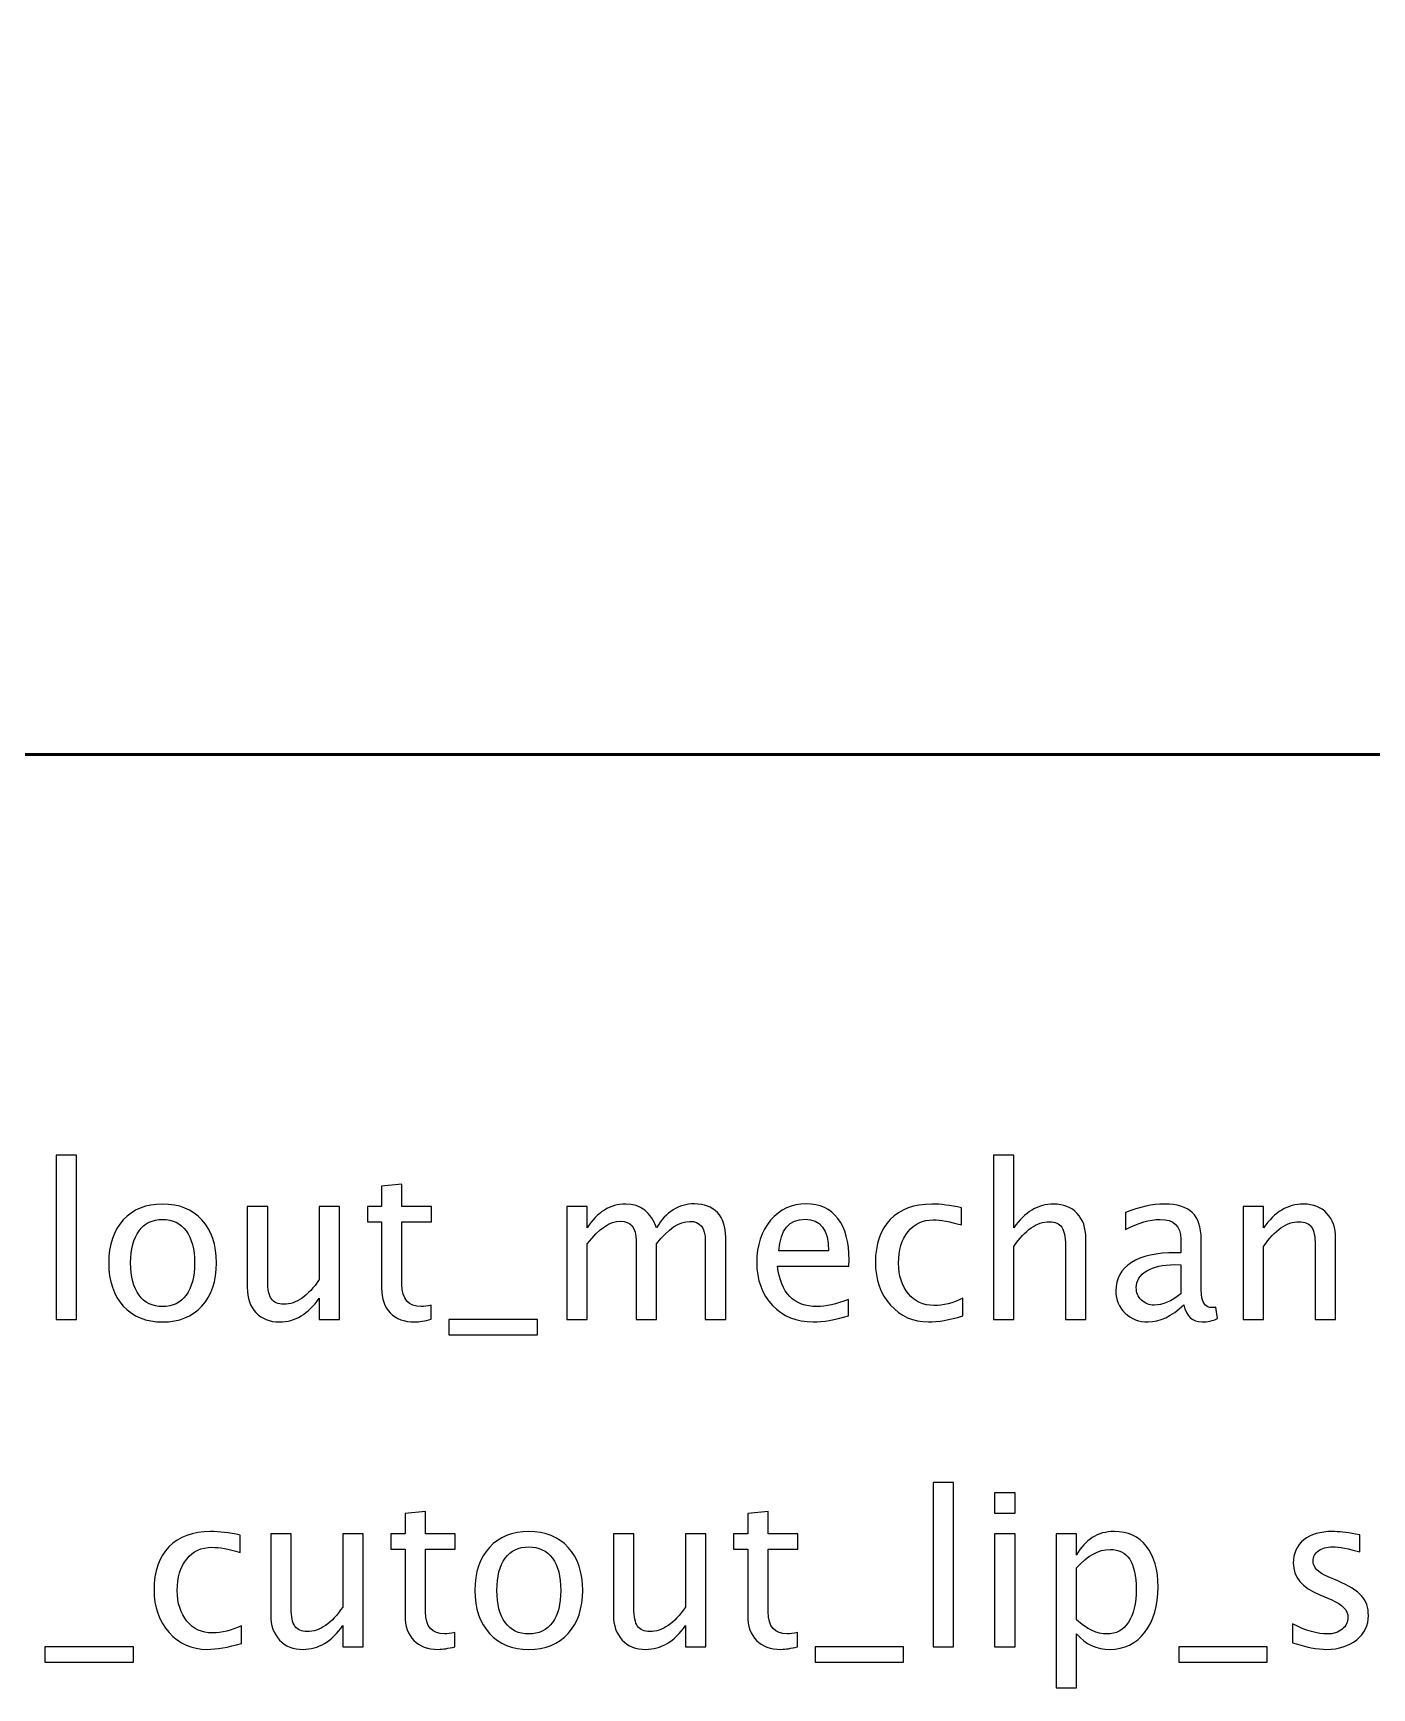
# Model space of a CAD drawing. Header units: centimetres. Extents: x -42.5 to 44.4, y -43.5 to 43.2.
# Drawn here: x 19.788 to 22.449, y 0.645 to 3.933 of the extents above; entities that cross this region are included whole.
import ezdxf

# ---------------------------------------------------------------- set-up
doc = ezdxf.new("R2010")
doc.units = ezdxf.units.CM
doc.header["$MEASUREMENT"] = 0
doc.layers.add('Layer 1', color=7, linetype='Continuous')

msp = doc.modelspace()

# ---------------------------------------------------------------- linework, layer by layer
at = {"layer": 'Layer 1', "lineweight": 53}
msp.add_open_spline([(26.04998, 7.2), (26.04998, 7.2), (18.95001, 7.2), (18.95001, 7.2), (18.95001, 7.2), (18.95001, 7.2), (18.95001, 7.15), (18.95001, 7.15), (18.95001, 7.15), (18.95001, 7.15), (19.10001, 7.15001), (19.10001, 7.15001), (19.10001, 7.15001), (19.10001, 7.15001), (19.20001, 6.8), (19.20001, 6.8), (19.20001, 6.8), (19.20001, 6.8), (19.45001, 2.5), (19.45001, 2.5), (19.45001, 2.5), (19.45001, 2.5), (25.54998, 2.5), (25.54998, 2.5), (25.54998, 2.5), (25.54998, 2.5), (25.79998, 6.8), (25.79998, 6.8), (25.79998, 6.8), (25.79998, 6.8), (25.89998, 7.15001), (25.89998, 7.15001), (25.89998, 7.15001), (25.89998, 7.15001), (26.04998, 7.15), (26.04998, 7.15), (26.04998, 7.15), (26.04998, 7.15), (26.04998, 7.2), (26.04998, 7.2)], degree=3, knots=[0, 0, 0, 0, 0.0909091, 0.0909091, 0.0909091, 0.0909091, 0.1818182, 0.1818182, 0.1818182, 0.1818182, 0.2727273, 0.2727273, 0.2727273, 0.2727273, 0.3636364, 0.3636364, 0.3636364, 0.3636364, 0.4545455, 0.4545455, 0.4545455, 0.4545455, 0.5454545, 0.5454545, 0.5454545, 0.5454545, 0.6363636, 0.6363636, 0.6363636, 0.6363636, 0.7272727, 0.7272727, 0.7272727, 0.7272727, 0.8181818, 0.8181818, 0.8181818, 0.8181818, 1, 1, 1, 1], dxfattribs=at)
msp.add_open_spline([(22.20894, 2.5), (22.20894, 2.5), (17.15895, 2.5), (17.15895, 2.5)], degree=3, dxfattribs=at)
at = {"layer": 'Layer 1'}
for points, knots in [([(19.83397, 1.37765), (19.83397, 1.37765), (19.83397, 1.70404), (19.83397, 1.70404), (19.83397, 1.70404), (19.83397, 1.70404), (19.87461, 1.70404), (19.87461, 1.70404), (19.87461, 1.70404), (19.87461, 1.70404), (19.87461, 1.37765), (19.87461, 1.37765), (19.87461, 1.37765), (19.87461, 1.37765), (19.83397, 1.37765), (19.83397, 1.37765)], [0, 0, 0, 0, 0.2, 0.2, 0.2, 0.2, 0.4, 0.4, 0.4, 0.4, 0.6, 0.6, 0.6, 0.6, 1, 1, 1, 1]), ([(21.69707, 1.37765), (21.69707, 1.37765), (21.69707, 1.70404), (21.69707, 1.70404), (21.69707, 1.70404), (21.69707, 1.70404), (21.73771, 1.70404), (21.73771, 1.70404), (21.73771, 1.70404), (21.73771, 1.70404), (21.73771, 1.55961), (21.73771, 1.55961), (21.73771, 1.55961), (21.75923, 1.59101), (21.78562, 1.60667), (21.8168, 1.60667), (21.8168, 1.60667), (21.83642, 1.60667), (21.85201, 1.60053), (21.86351, 1.58819), (21.86351, 1.58819), (21.87501, 1.57591), (21.88079, 1.55933), (21.88079, 1.53859), (21.88079, 1.53859), (21.88079, 1.53859), (21.88079, 1.37765), (21.88079, 1.37765), (21.88079, 1.37765), (21.88079, 1.37765), (21.84016, 1.37765), (21.84016, 1.37765), (21.84016, 1.37765), (21.84016, 1.37765), (21.84016, 1.52532), (21.84016, 1.52532), (21.84016, 1.52532), (21.84016, 1.54197), (21.83769, 1.55383), (21.83282, 1.56088), (21.83282, 1.56088), (21.82788, 1.56801), (21.81976, 1.57154), (21.80841, 1.57154), (21.80841, 1.57154), (21.78343, 1.57154), (21.75986, 1.55524), (21.73771, 1.52264), (21.73771, 1.52264), (21.73771, 1.52264), (21.73771, 1.37765), (21.73771, 1.37765), (21.73771, 1.37765), (21.73771, 1.37765), (21.69707, 1.37765), (21.69707, 1.37765)], [0, 0, 0, 0, 0.0666667, 0.0666667, 0.0666667, 0.0666667, 0.1333333, 0.1333333, 0.1333333, 0.1333333, 0.2, 0.2, 0.2, 0.2, 0.2666667, 0.2666667, 0.2666667, 0.2666667, 0.3333333, 0.3333333, 0.3333333, 0.3333333, 0.4, 0.4, 0.4, 0.4, 0.4666667, 0.4666667, 0.4666667, 0.4666667, 0.5333333, 0.5333333, 0.5333333, 0.5333333, 0.6, 0.6, 0.6, 0.6, 0.6666667, 0.6666667, 0.6666667, 0.6666667, 0.7333333, 0.7333333, 0.7333333, 0.7333333, 0.8, 0.8, 0.8, 0.8, 0.8666667, 0.8666667, 0.8666667, 0.8666667, 1, 1, 1, 1]), ([(20.57946, 1.37772), (20.5669, 1.37426), (20.55596, 1.37257), (20.54672, 1.37257), (20.54672, 1.37257), (20.52598, 1.37257), (20.50982, 1.3785), (20.49825, 1.39035), (20.49825, 1.39035), (20.48661, 1.4022), (20.48082, 1.41864), (20.48082, 1.43974), (20.48082, 1.43974), (20.48082, 1.43974), (20.48082, 1.57154), (20.48082, 1.57154), (20.48082, 1.57154), (20.48082, 1.57154), (20.45274, 1.57154), (20.45274, 1.57154), (20.45274, 1.57154), (20.45274, 1.57154), (20.45274, 1.60201), (20.45274, 1.60201), (20.45274, 1.60201), (20.45274, 1.60201), (20.48082, 1.60201), (20.48082, 1.60201), (20.48082, 1.60201), (20.48082, 1.60201), (20.48082, 1.64258), (20.48082, 1.64258), (20.48082, 1.64258), (20.48082, 1.64258), (20.52146, 1.64646), (20.52146, 1.64646), (20.52146, 1.64646), (20.52146, 1.64646), (20.52146, 1.60201), (20.52146, 1.60201), (20.52146, 1.60201), (20.52146, 1.60201), (20.58031, 1.60201), (20.58031, 1.60201), (20.58031, 1.60201), (20.58031, 1.60201), (20.58031, 1.57154), (20.58031, 1.57154), (20.58031, 1.57154), (20.58031, 1.57154), (20.52146, 1.57154), (20.52146, 1.57154), (20.52146, 1.57154), (20.52146, 1.57154), (20.52146, 1.44708), (20.52146, 1.44708), (20.52146, 1.44708), (20.52146, 1.41773), (20.53423, 1.40305), (20.5597, 1.40305), (20.5597, 1.40305), (20.56514, 1.40305), (20.5717, 1.40397), (20.57946, 1.40573), (20.57946, 1.40573), (20.57946, 1.40573), (20.57946, 1.37772), (20.57946, 1.37772)], [0, 0, 0, 0, 0.0555556, 0.0555556, 0.0555556, 0.0555556, 0.1111111, 0.1111111, 0.1111111, 0.1111111, 0.1666667, 0.1666667, 0.1666667, 0.1666667, 0.2222222, 0.2222222, 0.2222222, 0.2222222, 0.2777778, 0.2777778, 0.2777778, 0.2777778, 0.3333333, 0.3333333, 0.3333333, 0.3333333, 0.3888889, 0.3888889, 0.3888889, 0.3888889, 0.4444444, 0.4444444, 0.4444444, 0.4444444, 0.5, 0.5, 0.5, 0.5, 0.5555556, 0.5555556, 0.5555556, 0.5555556, 0.6111111, 0.6111111, 0.6111111, 0.6111111, 0.6666667, 0.6666667, 0.6666667, 0.6666667, 0.7222222, 0.7222222, 0.7222222, 0.7222222, 0.7777778, 0.7777778, 0.7777778, 0.7777778, 0.8333333, 0.8333333, 0.8333333, 0.8333333, 0.8888889, 0.8888889, 0.8888889, 0.8888889, 1, 1, 1, 1]), ([(20.04563, 1.37257), (20.01268, 1.37257), (19.98658, 1.38308), (19.96739, 1.40411), (19.96739, 1.40411), (19.94813, 1.42513), (19.93853, 1.45371), (19.93853, 1.48976), (19.93853, 1.48976), (19.93853, 1.52574), (19.94813, 1.55425), (19.96739, 1.5752), (19.96739, 1.5752), (19.98658, 1.59616), (20.01268, 1.60667), (20.04563, 1.60667), (20.04563, 1.60667), (20.07858, 1.60667), (20.10469, 1.59616), (20.12388, 1.5752), (20.12388, 1.5752), (20.14314, 1.55425), (20.15273, 1.52574), (20.15273, 1.48976), (20.15273, 1.48976), (20.15273, 1.45371), (20.14314, 1.42513), (20.12388, 1.40411), (20.12388, 1.40411), (20.10469, 1.38308), (20.07858, 1.37257), (20.04563, 1.37257)], [0, 0, 0, 0, 0.1111111, 0.1111111, 0.1111111, 0.1111111, 0.2222222, 0.2222222, 0.2222222, 0.2222222, 0.3333333, 0.3333333, 0.3333333, 0.3333333, 0.4444444, 0.4444444, 0.4444444, 0.4444444, 0.5555556, 0.5555556, 0.5555556, 0.5555556, 0.6666667, 0.6666667, 0.6666667, 0.6666667, 0.7777778, 0.7777778, 0.7777778, 0.7777778, 1, 1, 1, 1]), ([(20.35693, 1.37765), (20.35693, 1.37765), (20.35693, 1.41984), (20.35693, 1.41984), (20.35693, 1.41984), (20.33526, 1.3883), (20.30895, 1.37257), (20.27804, 1.37257), (20.27804, 1.37257), (20.25843, 1.37257), (20.24284, 1.37871), (20.23127, 1.39106), (20.23127, 1.39106), (20.21963, 1.4034), (20.21384, 1.41998), (20.21384, 1.44094), (20.21384, 1.44094), (20.21384, 1.44094), (20.21384, 1.60201), (20.21384, 1.60201), (20.21384, 1.60201), (20.21384, 1.60201), (20.25448, 1.60201), (20.25448, 1.60201), (20.25448, 1.60201), (20.25448, 1.60201), (20.25448, 1.4542), (20.25448, 1.4542), (20.25448, 1.4542), (20.25448, 1.43734), (20.25695, 1.42542), (20.26182, 1.41836), (20.26182, 1.41836), (20.26676, 1.41123), (20.27494, 1.40771), (20.28644, 1.40771), (20.28644, 1.40771), (20.31128, 1.40771), (20.33484, 1.424), (20.35693, 1.45667), (20.35693, 1.45667), (20.35693, 1.45667), (20.35693, 1.60201), (20.35693, 1.60201), (20.35693, 1.60201), (20.35693, 1.60201), (20.39756, 1.60201), (20.39756, 1.60201), (20.39756, 1.60201), (20.39756, 1.60201), (20.39756, 1.37765), (20.39756, 1.37765), (20.39756, 1.37765), (20.39756, 1.37765), (20.35693, 1.37765), (20.35693, 1.37765)], [0, 0, 0, 0, 0.0666667, 0.0666667, 0.0666667, 0.0666667, 0.1333333, 0.1333333, 0.1333333, 0.1333333, 0.2, 0.2, 0.2, 0.2, 0.2666667, 0.2666667, 0.2666667, 0.2666667, 0.3333333, 0.3333333, 0.3333333, 0.3333333, 0.4, 0.4, 0.4, 0.4, 0.4666667, 0.4666667, 0.4666667, 0.4666667, 0.5333333, 0.5333333, 0.5333333, 0.5333333, 0.6, 0.6, 0.6, 0.6, 0.6666667, 0.6666667, 0.6666667, 0.6666667, 0.7333333, 0.7333333, 0.7333333, 0.7333333, 0.8, 0.8, 0.8, 0.8, 0.8666667, 0.8666667, 0.8666667, 0.8666667, 1, 1, 1, 1]), ([(20.84913, 1.37765), (20.84913, 1.37765), (20.84913, 1.60201), (20.84913, 1.60201), (20.84913, 1.60201), (20.84913, 1.60201), (20.88977, 1.60201), (20.88977, 1.60201), (20.88977, 1.60201), (20.88977, 1.60201), (20.88977, 1.55961), (20.88977, 1.55961), (20.88977, 1.55961), (20.9096, 1.59101), (20.935, 1.60667), (20.96611, 1.60667), (20.96611, 1.60667), (20.9961, 1.60667), (21.01649, 1.59101), (21.02735, 1.55961), (21.02735, 1.55961), (21.04661, 1.59129), (21.07173, 1.60709), (21.10256, 1.60709), (21.10256, 1.60709), (21.12225, 1.60709), (21.13756, 1.60131), (21.14849, 1.58967), (21.14849, 1.58967), (21.15943, 1.57803), (21.16493, 1.56173), (21.16493, 1.54077), (21.16493, 1.54077), (21.16493, 1.54077), (21.16493, 1.37765), (21.16493, 1.37765), (21.16493, 1.37765), (21.16493, 1.37765), (21.12429, 1.37765), (21.12429, 1.37765), (21.12429, 1.37765), (21.12429, 1.37765), (21.12429, 1.53407), (21.12429, 1.53407), (21.12429, 1.53407), (21.12429, 1.55961), (21.11413, 1.57238), (21.09381, 1.57238), (21.09381, 1.57238), (21.07272, 1.57238), (21.05056, 1.55749), (21.02735, 1.52765), (21.02735, 1.52765), (21.02735, 1.52765), (21.02735, 1.37765), (21.02735, 1.37765), (21.02735, 1.37765), (21.02735, 1.37765), (20.98671, 1.37765), (20.98671, 1.37765), (20.98671, 1.37765), (20.98671, 1.37765), (20.98671, 1.53421), (20.98671, 1.53421), (20.98671, 1.53421), (20.98671, 1.55996), (20.97641, 1.57281), (20.95574, 1.57281), (20.95574, 1.57281), (20.93521, 1.57281), (20.91319, 1.55785), (20.88977, 1.52786), (20.88977, 1.52786), (20.88977, 1.52786), (20.88977, 1.37765), (20.88977, 1.37765), (20.88977, 1.37765), (20.88977, 1.37765), (20.84913, 1.37765), (20.84913, 1.37765)], [0, 0, 0, 0, 0.047619, 0.047619, 0.047619, 0.047619, 0.0952381, 0.0952381, 0.0952381, 0.0952381, 0.1428571, 0.1428571, 0.1428571, 0.1428571, 0.1904762, 0.1904762, 0.1904762, 0.1904762, 0.2380952, 0.2380952, 0.2380952, 0.2380952, 0.2857143, 0.2857143, 0.2857143, 0.2857143, 0.3333333, 0.3333333, 0.3333333, 0.3333333, 0.3809524, 0.3809524, 0.3809524, 0.3809524, 0.4285714, 0.4285714, 0.4285714, 0.4285714, 0.4761905, 0.4761905, 0.4761905, 0.4761905, 0.5238095, 0.5238095, 0.5238095, 0.5238095, 0.5714286, 0.5714286, 0.5714286, 0.5714286, 0.6190476, 0.6190476, 0.6190476, 0.6190476, 0.6666667, 0.6666667, 0.6666667, 0.6666667, 0.7142857, 0.7142857, 0.7142857, 0.7142857, 0.7619048, 0.7619048, 0.7619048, 0.7619048, 0.8095238, 0.8095238, 0.8095238, 0.8095238, 0.8571429, 0.8571429, 0.8571429, 0.8571429, 0.9047619, 0.9047619, 0.9047619, 0.9047619, 1, 1, 1, 1]), ([(21.40906, 1.38485), (21.38175, 1.37666), (21.3584, 1.37257), (21.33892, 1.37257), (21.33892, 1.37257), (21.30569, 1.37257), (21.27867, 1.38358), (21.25786, 1.40552), (21.25786, 1.40552), (21.23704, 1.42746), (21.2266, 1.4559), (21.2266, 1.49089), (21.2266, 1.49089), (21.2266, 1.52483), (21.23577, 1.5527), (21.25419, 1.5745), (21.25419, 1.5745), (21.2726, 1.59623), (21.29617, 1.60709), (21.32488, 1.60709), (21.32488, 1.60709), (21.35205, 1.60709), (21.37307, 1.59743), (21.38789, 1.5781), (21.38789, 1.5781), (21.40271, 1.55876), (21.41011, 1.53139), (21.41011, 1.4959), (21.41011, 1.4959), (21.41011, 1.4959), (21.4099, 1.48348), (21.4099, 1.48348), (21.4099, 1.48348), (21.4099, 1.48348), (21.26809, 1.48348), (21.26809, 1.48348), (21.26809, 1.48348), (21.27401, 1.42986), (21.30019, 1.40305), (21.34654, 1.40305), (21.34654, 1.40305), (21.36355, 1.40305), (21.38436, 1.40785), (21.40906, 1.41744), (21.40906, 1.41744), (21.40906, 1.41744), (21.40906, 1.38485), (21.40906, 1.38485)], [0, 0, 0, 0, 0.0769231, 0.0769231, 0.0769231, 0.0769231, 0.1538462, 0.1538462, 0.1538462, 0.1538462, 0.2307692, 0.2307692, 0.2307692, 0.2307692, 0.3076923, 0.3076923, 0.3076923, 0.3076923, 0.3846154, 0.3846154, 0.3846154, 0.3846154, 0.4615385, 0.4615385, 0.4615385, 0.4615385, 0.5384615, 0.5384615, 0.5384615, 0.5384615, 0.6153846, 0.6153846, 0.6153846, 0.6153846, 0.6923077, 0.6923077, 0.6923077, 0.6923077, 0.7692308, 0.7692308, 0.7692308, 0.7692308, 0.8461538, 0.8461538, 0.8461538, 0.8461538, 1, 1, 1, 1]), ([(21.63604, 1.38442), (21.60972, 1.37652), (21.587, 1.37257), (21.56788, 1.37257), (21.56788, 1.37257), (21.53754, 1.37257), (21.51242, 1.38379), (21.49246, 1.40615), (21.49246, 1.40615), (21.47249, 1.42859), (21.46247, 1.45688), (21.46247, 1.49096), (21.46247, 1.49096), (21.46247, 1.52737), (21.47235, 1.5558), (21.4921, 1.57612), (21.4921, 1.57612), (21.51186, 1.59651), (21.53945, 1.60667), (21.57486, 1.60667), (21.57486, 1.60667), (21.59229, 1.60667), (21.61191, 1.60427), (21.6335, 1.59947), (21.6335, 1.59947), (21.6335, 1.59947), (21.6335, 1.56519), (21.6335, 1.56519), (21.6335, 1.56519), (21.61056, 1.57196), (21.59187, 1.57535), (21.57747, 1.57535), (21.57747, 1.57535), (21.55659, 1.57535), (21.53987, 1.56751), (21.52738, 1.55192), (21.52738, 1.55192), (21.51489, 1.53633), (21.50861, 1.51551), (21.50861, 1.48955), (21.50861, 1.48955), (21.50861, 1.46436), (21.5151, 1.44404), (21.52802, 1.42845), (21.52802, 1.42845), (21.54093, 1.41293), (21.55779, 1.40517), (21.57874, 1.40517), (21.57874, 1.40517), (21.5973, 1.40517), (21.61635, 1.40996), (21.63604, 1.41956), (21.63604, 1.41956), (21.63604, 1.41956), (21.63604, 1.38442), (21.63604, 1.38442)], [0, 0, 0, 0, 0.0666667, 0.0666667, 0.0666667, 0.0666667, 0.1333333, 0.1333333, 0.1333333, 0.1333333, 0.2, 0.2, 0.2, 0.2, 0.2666667, 0.2666667, 0.2666667, 0.2666667, 0.3333333, 0.3333333, 0.3333333, 0.3333333, 0.4, 0.4, 0.4, 0.4, 0.4666667, 0.4666667, 0.4666667, 0.4666667, 0.5333333, 0.5333333, 0.5333333, 0.5333333, 0.6, 0.6, 0.6, 0.6, 0.6666667, 0.6666667, 0.6666667, 0.6666667, 0.7333333, 0.7333333, 0.7333333, 0.7333333, 0.8, 0.8, 0.8, 0.8, 0.8666667, 0.8666667, 0.8666667, 0.8666667, 1, 1, 1, 1]), ([(22.07546, 1.40622), (22.05105, 1.38379), (22.02755, 1.37257), (22.00497, 1.37257), (22.00497, 1.37257), (21.98642, 1.37257), (21.97097, 1.37836), (21.95876, 1.39), (21.95876, 1.39), (21.94648, 1.40164), (21.94035, 1.41631), (21.94035, 1.43402), (21.94035, 1.43402), (21.94035, 1.45851), (21.95065, 1.47734), (21.97125, 1.49047), (21.97125, 1.49047), (21.99185, 1.50359), (22.02141, 1.51015), (22.05994, 1.51015), (22.05994, 1.51015), (22.05994, 1.51015), (22.06946, 1.51015), (22.06946, 1.51015), (22.06946, 1.51015), (22.06946, 1.51015), (22.06946, 1.53717), (22.06946, 1.53717), (22.06946, 1.53717), (22.06946, 1.56321), (22.05592, 1.57619), (22.02875, 1.57619), (22.02875, 1.57619), (22.00773, 1.57619), (21.98473, 1.56956), (21.95982, 1.5563), (21.95982, 1.5563), (21.95982, 1.5563), (21.95982, 1.58974), (21.95982, 1.58974), (21.95982, 1.58974), (21.9872, 1.60103), (22.01302, 1.60667), (22.03722, 1.60667), (22.03722, 1.60667), (22.06212, 1.60667), (22.08054, 1.60103), (22.09232, 1.58967), (22.09232, 1.58967), (22.10418, 1.57831), (22.1101, 1.56081), (22.1101, 1.53717), (22.1101, 1.53717), (22.1101, 1.53717), (22.1101, 1.43579), (22.1101, 1.43579), (22.1101, 1.43579), (22.1101, 1.41257), (22.11723, 1.40093), (22.13155, 1.40093), (22.13155, 1.40093), (22.13331, 1.40093), (22.13592, 1.40122), (22.13938, 1.40178), (22.13938, 1.40178), (22.13938, 1.40178), (22.14227, 1.3792), (22.14227, 1.3792), (22.14227, 1.3792), (22.13303, 1.37476), (22.12287, 1.37257), (22.11172, 1.37257), (22.11172, 1.37257), (22.09275, 1.37257), (22.08068, 1.38379), (22.07546, 1.40622)], [0, 0, 0, 0, 0.05, 0.05, 0.05, 0.05, 0.1, 0.1, 0.1, 0.1, 0.15, 0.15, 0.15, 0.15, 0.2, 0.2, 0.2, 0.2, 0.25, 0.25, 0.25, 0.25, 0.3, 0.3, 0.3, 0.3, 0.35, 0.35, 0.35, 0.35, 0.4, 0.4, 0.4, 0.4, 0.45, 0.45, 0.45, 0.45, 0.5, 0.5, 0.5, 0.5, 0.55, 0.55, 0.55, 0.55, 0.6, 0.6, 0.6, 0.6, 0.65, 0.65, 0.65, 0.65, 0.7, 0.7, 0.7, 0.7, 0.75, 0.75, 0.75, 0.75, 0.8, 0.8, 0.8, 0.8, 0.85, 0.85, 0.85, 0.85, 0.9, 0.9, 0.9, 0.9, 1, 1, 1, 1]), ([(22.19357, 1.37765), (22.19357, 1.37765), (22.19357, 1.60201), (22.19357, 1.60201), (22.19357, 1.60201), (22.19357, 1.60201), (22.23421, 1.60201), (22.23421, 1.60201), (22.23421, 1.60201), (22.23421, 1.60201), (22.23421, 1.55961), (22.23421, 1.55961), (22.23421, 1.55961), (22.25573, 1.59101), (22.28212, 1.60667), (22.3133, 1.60667), (22.3133, 1.60667), (22.33292, 1.60667), (22.34851, 1.60053), (22.36001, 1.58819), (22.36001, 1.58819), (22.37151, 1.57591), (22.37729, 1.55933), (22.37729, 1.53859), (22.37729, 1.53859), (22.37729, 1.53859), (22.37729, 1.37765), (22.37729, 1.37765), (22.37729, 1.37765), (22.37729, 1.37765), (22.33666, 1.37765), (22.33666, 1.37765), (22.33666, 1.37765), (22.33666, 1.37765), (22.33666, 1.52532), (22.33666, 1.52532), (22.33666, 1.52532), (22.33666, 1.54197), (22.33419, 1.55383), (22.32932, 1.56088), (22.32932, 1.56088), (22.32438, 1.56801), (22.31626, 1.57154), (22.30491, 1.57154), (22.30491, 1.57154), (22.27993, 1.57154), (22.25636, 1.55524), (22.23421, 1.52264), (22.23421, 1.52264), (22.23421, 1.52264), (22.23421, 1.37765), (22.23421, 1.37765), (22.23421, 1.37765), (22.23421, 1.37765), (22.19357, 1.37765), (22.19357, 1.37765)], [0, 0, 0, 0, 0.0666667, 0.0666667, 0.0666667, 0.0666667, 0.1333333, 0.1333333, 0.1333333, 0.1333333, 0.2, 0.2, 0.2, 0.2, 0.2666667, 0.2666667, 0.2666667, 0.2666667, 0.3333333, 0.3333333, 0.3333333, 0.3333333, 0.4, 0.4, 0.4, 0.4, 0.4666667, 0.4666667, 0.4666667, 0.4666667, 0.5333333, 0.5333333, 0.5333333, 0.5333333, 0.6, 0.6, 0.6, 0.6, 0.6666667, 0.6666667, 0.6666667, 0.6666667, 0.7333333, 0.7333333, 0.7333333, 0.7333333, 0.8, 0.8, 0.8, 0.8, 0.8666667, 0.8666667, 0.8666667, 0.8666667, 1, 1, 1, 1]), ([(20.04556, 1.40305), (20.06567, 1.40305), (20.08133, 1.4106), (20.09248, 1.42577), (20.09248, 1.42577), (20.10356, 1.44087), (20.10913, 1.46225), (20.10913, 1.48976), (20.10913, 1.48976), (20.10913, 1.51721), (20.10356, 1.53852), (20.09248, 1.55361), (20.09248, 1.55361), (20.08133, 1.56864), (20.06567, 1.57619), (20.04556, 1.57619), (20.04556, 1.57619), (20.02538, 1.57619), (20.00972, 1.56864), (19.99871, 1.55361), (19.99871, 1.55361), (19.98764, 1.53852), (19.98213, 1.51721), (19.98213, 1.48976), (19.98213, 1.48976), (19.98213, 1.46225), (19.98764, 1.44087), (19.99871, 1.42577), (19.99871, 1.42577), (20.00972, 1.4106), (20.02538, 1.40305), (20.04556, 1.40305)], [0, 0, 0, 0, 0.1111111, 0.1111111, 0.1111111, 0.1111111, 0.2222222, 0.2222222, 0.2222222, 0.2222222, 0.3333333, 0.3333333, 0.3333333, 0.3333333, 0.4444444, 0.4444444, 0.4444444, 0.4444444, 0.5555556, 0.5555556, 0.5555556, 0.5555556, 0.6666667, 0.6666667, 0.6666667, 0.6666667, 0.7777778, 0.7777778, 0.7777778, 0.7777778, 1, 1, 1, 1]), ([(21.2702, 1.51396), (21.2702, 1.51396), (21.36926, 1.51396), (21.36926, 1.51396), (21.36926, 1.51396), (21.36926, 1.55573), (21.35367, 1.57662), (21.32255, 1.57662), (21.32255, 1.57662), (21.29123, 1.57662), (21.2738, 1.55573), (21.2702, 1.51396)], [0, 0, 0, 0, 0.25, 0.25, 0.25, 0.25, 0.5, 0.5, 0.5, 0.5, 1, 1, 1, 1]), ([(22.06946, 1.42838), (22.06946, 1.42838), (22.06946, 1.48602), (22.06946, 1.48602), (22.06946, 1.48602), (22.06946, 1.48602), (22.05641, 1.48645), (22.05641, 1.48645), (22.05641, 1.48645), (22.03383, 1.48645), (22.01563, 1.48228), (22.00173, 1.47396), (22.00173, 1.47396), (21.9879, 1.46556), (21.98099, 1.45448), (21.98099, 1.44066), (21.98099, 1.44066), (21.98099, 1.43099), (21.98444, 1.42281), (21.99129, 1.4161), (21.99129, 1.4161), (21.9982, 1.4094), (22.0066, 1.40601), (22.01655, 1.40601), (22.01655, 1.40601), (22.03348, 1.40601), (22.05112, 1.41349), (22.06946, 1.42838)], [0, 0, 0, 0, 0.125, 0.125, 0.125, 0.125, 0.25, 0.25, 0.25, 0.25, 0.375, 0.375, 0.375, 0.375, 0.5, 0.5, 0.5, 0.5, 0.625, 0.625, 0.625, 0.625, 0.75, 0.75, 0.75, 0.75, 1, 1, 1, 1]), ([(20.6146, 1.34717), (20.6146, 1.34717), (20.6146, 1.37765), (20.6146, 1.37765), (20.6146, 1.37765), (20.6146, 1.37765), (20.79071, 1.37765), (20.79071, 1.37765), (20.79071, 1.37765), (20.79071, 1.37765), (20.79071, 1.34717), (20.79071, 1.34717), (20.79071, 1.34717), (20.79071, 1.34717), (20.6146, 1.34717), (20.6146, 1.34717)], [0, 0, 0, 0, 0.2, 0.2, 0.2, 0.2, 0.4, 0.4, 0.4, 0.4, 0.6, 0.6, 0.6, 0.6, 1, 1, 1, 1]), ([(21.57706, 0.72713), (21.57706, 0.72713), (21.57706, 1.05352), (21.57706, 1.05352), (21.57706, 1.05352), (21.57706, 1.05352), (21.6177, 1.05352), (21.6177, 1.05352), (21.6177, 1.05352), (21.6177, 1.05352), (21.6177, 0.72713), (21.6177, 0.72713), (21.6177, 0.72713), (21.6177, 0.72713), (21.57706, 0.72713), (21.57706, 0.72713)], [0, 0, 0, 0, 0.2, 0.2, 0.2, 0.2, 0.4, 0.4, 0.4, 0.4, 0.6, 0.6, 0.6, 0.6, 1, 1, 1, 1]), ([(21.6994, 0.99256), (21.6994, 0.99256), (21.6994, 1.0332), (21.6994, 1.0332), (21.6994, 1.0332), (21.6994, 1.0332), (21.74004, 1.0332), (21.74004, 1.0332), (21.74004, 1.0332), (21.74004, 1.0332), (21.74004, 0.99256), (21.74004, 0.99256), (21.74004, 0.99256), (21.74004, 0.99256), (21.6994, 0.99256), (21.6994, 0.99256)], [0, 0, 0, 0, 0.2, 0.2, 0.2, 0.2, 0.4, 0.4, 0.4, 0.4, 0.6, 0.6, 0.6, 0.6, 1, 1, 1, 1]), ([(20.62624, 0.7272), (20.61368, 0.72374), (20.60274, 0.72205), (20.5935, 0.72205), (20.5935, 0.72205), (20.57276, 0.72205), (20.5566, 0.72798), (20.54503, 0.73983), (20.54503, 0.73983), (20.53339, 0.75168), (20.5276, 0.76812), (20.5276, 0.78922), (20.5276, 0.78922), (20.5276, 0.78922), (20.5276, 0.92102), (20.5276, 0.92102), (20.5276, 0.92102), (20.5276, 0.92102), (20.49952, 0.92102), (20.49952, 0.92102), (20.49952, 0.92102), (20.49952, 0.92102), (20.49952, 0.95149), (20.49952, 0.95149), (20.49952, 0.95149), (20.49952, 0.95149), (20.5276, 0.95149), (20.5276, 0.95149), (20.5276, 0.95149), (20.5276, 0.95149), (20.5276, 0.99206), (20.5276, 0.99206), (20.5276, 0.99206), (20.5276, 0.99206), (20.56824, 0.99594), (20.56824, 0.99594), (20.56824, 0.99594), (20.56824, 0.99594), (20.56824, 0.95149), (20.56824, 0.95149), (20.56824, 0.95149), (20.56824, 0.95149), (20.62709, 0.95149), (20.62709, 0.95149), (20.62709, 0.95149), (20.62709, 0.95149), (20.62709, 0.92102), (20.62709, 0.92102), (20.62709, 0.92102), (20.62709, 0.92102), (20.56824, 0.92102), (20.56824, 0.92102), (20.56824, 0.92102), (20.56824, 0.92102), (20.56824, 0.79656), (20.56824, 0.79656), (20.56824, 0.79656), (20.56824, 0.76721), (20.58101, 0.75253), (20.60648, 0.75253), (20.60648, 0.75253), (20.61192, 0.75253), (20.61848, 0.75345), (20.62624, 0.75521), (20.62624, 0.75521), (20.62624, 0.75521), (20.62624, 0.7272), (20.62624, 0.7272)], [0, 0, 0, 0, 0.0555556, 0.0555556, 0.0555556, 0.0555556, 0.1111111, 0.1111111, 0.1111111, 0.1111111, 0.1666667, 0.1666667, 0.1666667, 0.1666667, 0.2222222, 0.2222222, 0.2222222, 0.2222222, 0.2777778, 0.2777778, 0.2777778, 0.2777778, 0.3333333, 0.3333333, 0.3333333, 0.3333333, 0.3888889, 0.3888889, 0.3888889, 0.3888889, 0.4444444, 0.4444444, 0.4444444, 0.4444444, 0.5, 0.5, 0.5, 0.5, 0.5555556, 0.5555556, 0.5555556, 0.5555556, 0.6111111, 0.6111111, 0.6111111, 0.6111111, 0.6666667, 0.6666667, 0.6666667, 0.6666667, 0.7222222, 0.7222222, 0.7222222, 0.7222222, 0.7777778, 0.7777778, 0.7777778, 0.7777778, 0.8333333, 0.8333333, 0.8333333, 0.8333333, 0.8888889, 0.8888889, 0.8888889, 0.8888889, 1, 1, 1, 1]), ([(21.30739, 0.7272), (21.29483, 0.72374), (21.28389, 0.72205), (21.27465, 0.72205), (21.27465, 0.72205), (21.25391, 0.72205), (21.23775, 0.72798), (21.22618, 0.73983), (21.22618, 0.73983), (21.21454, 0.75168), (21.20875, 0.76812), (21.20875, 0.78922), (21.20875, 0.78922), (21.20875, 0.78922), (21.20875, 0.92102), (21.20875, 0.92102), (21.20875, 0.92102), (21.20875, 0.92102), (21.18067, 0.92102), (21.18067, 0.92102), (21.18067, 0.92102), (21.18067, 0.92102), (21.18067, 0.95149), (21.18067, 0.95149), (21.18067, 0.95149), (21.18067, 0.95149), (21.20875, 0.95149), (21.20875, 0.95149), (21.20875, 0.95149), (21.20875, 0.95149), (21.20875, 0.99206), (21.20875, 0.99206), (21.20875, 0.99206), (21.20875, 0.99206), (21.24939, 0.99594), (21.24939, 0.99594), (21.24939, 0.99594), (21.24939, 0.99594), (21.24939, 0.95149), (21.24939, 0.95149), (21.24939, 0.95149), (21.24939, 0.95149), (21.30824, 0.95149), (21.30824, 0.95149), (21.30824, 0.95149), (21.30824, 0.95149), (21.30824, 0.92102), (21.30824, 0.92102), (21.30824, 0.92102), (21.30824, 0.92102), (21.24939, 0.92102), (21.24939, 0.92102), (21.24939, 0.92102), (21.24939, 0.92102), (21.24939, 0.79656), (21.24939, 0.79656), (21.24939, 0.79656), (21.24939, 0.76721), (21.26216, 0.75253), (21.28763, 0.75253), (21.28763, 0.75253), (21.29307, 0.75253), (21.29963, 0.75345), (21.30739, 0.75521), (21.30739, 0.75521), (21.30739, 0.75521), (21.30739, 0.7272), (21.30739, 0.7272)], [0, 0, 0, 0, 0.0555556, 0.0555556, 0.0555556, 0.0555556, 0.1111111, 0.1111111, 0.1111111, 0.1111111, 0.1666667, 0.1666667, 0.1666667, 0.1666667, 0.2222222, 0.2222222, 0.2222222, 0.2222222, 0.2777778, 0.2777778, 0.2777778, 0.2777778, 0.3333333, 0.3333333, 0.3333333, 0.3333333, 0.3888889, 0.3888889, 0.3888889, 0.3888889, 0.4444444, 0.4444444, 0.4444444, 0.4444444, 0.5, 0.5, 0.5, 0.5, 0.5555556, 0.5555556, 0.5555556, 0.5555556, 0.6111111, 0.6111111, 0.6111111, 0.6111111, 0.6666667, 0.6666667, 0.6666667, 0.6666667, 0.7222222, 0.7222222, 0.7222222, 0.7222222, 0.7777778, 0.7777778, 0.7777778, 0.7777778, 0.8333333, 0.8333333, 0.8333333, 0.8333333, 0.8888889, 0.8888889, 0.8888889, 0.8888889, 1, 1, 1, 1]), ([(20.20213, 0.7339), (20.17581, 0.726), (20.15309, 0.72205), (20.13397, 0.72205), (20.13397, 0.72205), (20.10363, 0.72205), (20.07851, 0.73327), (20.05855, 0.75563), (20.05855, 0.75563), (20.03858, 0.77807), (20.02856, 0.80636), (20.02856, 0.84044), (20.02856, 0.84044), (20.02856, 0.87685), (20.03844, 0.90528), (20.05819, 0.9256), (20.05819, 0.9256), (20.07795, 0.94599), (20.10554, 0.95615), (20.14095, 0.95615), (20.14095, 0.95615), (20.15838, 0.95615), (20.178, 0.95375), (20.19959, 0.94895), (20.19959, 0.94895), (20.19959, 0.94895), (20.19959, 0.91467), (20.19959, 0.91467), (20.19959, 0.91467), (20.17665, 0.92144), (20.15796, 0.92483), (20.14356, 0.92483), (20.14356, 0.92483), (20.12268, 0.92483), (20.10596, 0.91699), (20.09347, 0.9014), (20.09347, 0.9014), (20.08098, 0.88581), (20.0747, 0.86499), (20.0747, 0.83903), (20.0747, 0.83903), (20.0747, 0.81384), (20.08119, 0.79352), (20.09411, 0.77793), (20.09411, 0.77793), (20.10702, 0.76241), (20.12388, 0.75465), (20.14483, 0.75465), (20.14483, 0.75465), (20.16339, 0.75465), (20.18244, 0.75944), (20.20213, 0.76904), (20.20213, 0.76904), (20.20213, 0.76904), (20.20213, 0.7339), (20.20213, 0.7339)], [0, 0, 0, 0, 0.0666667, 0.0666667, 0.0666667, 0.0666667, 0.1333333, 0.1333333, 0.1333333, 0.1333333, 0.2, 0.2, 0.2, 0.2, 0.2666667, 0.2666667, 0.2666667, 0.2666667, 0.3333333, 0.3333333, 0.3333333, 0.3333333, 0.4, 0.4, 0.4, 0.4, 0.4666667, 0.4666667, 0.4666667, 0.4666667, 0.5333333, 0.5333333, 0.5333333, 0.5333333, 0.6, 0.6, 0.6, 0.6, 0.6666667, 0.6666667, 0.6666667, 0.6666667, 0.7333333, 0.7333333, 0.7333333, 0.7333333, 0.8, 0.8, 0.8, 0.8, 0.8666667, 0.8666667, 0.8666667, 0.8666667, 1, 1, 1, 1]), ([(20.77356, 0.72205), (20.74061, 0.72205), (20.71451, 0.73256), (20.69532, 0.75359), (20.69532, 0.75359), (20.67606, 0.77461), (20.66646, 0.80319), (20.66646, 0.83924), (20.66646, 0.83924), (20.66646, 0.87522), (20.67606, 0.90373), (20.69532, 0.92468), (20.69532, 0.92468), (20.71451, 0.94564), (20.74061, 0.95615), (20.77356, 0.95615), (20.77356, 0.95615), (20.80651, 0.95615), (20.83262, 0.94564), (20.85181, 0.92468), (20.85181, 0.92468), (20.87107, 0.90373), (20.88066, 0.87522), (20.88066, 0.83924), (20.88066, 0.83924), (20.88066, 0.80319), (20.87107, 0.77461), (20.85181, 0.75359), (20.85181, 0.75359), (20.83262, 0.73256), (20.80651, 0.72205), (20.77356, 0.72205)], [0, 0, 0, 0, 0.1111111, 0.1111111, 0.1111111, 0.1111111, 0.2222222, 0.2222222, 0.2222222, 0.2222222, 0.3333333, 0.3333333, 0.3333333, 0.3333333, 0.4444444, 0.4444444, 0.4444444, 0.4444444, 0.5555556, 0.5555556, 0.5555556, 0.5555556, 0.6666667, 0.6666667, 0.6666667, 0.6666667, 0.7777778, 0.7777778, 0.7777778, 0.7777778, 1, 1, 1, 1]), ([(21.82174, 0.64543), (21.82174, 0.64543), (21.82174, 0.95149), (21.82174, 0.95149), (21.82174, 0.95149), (21.82174, 0.95149), (21.86238, 0.95149), (21.86238, 0.95149), (21.86238, 0.95149), (21.86238, 0.95149), (21.86238, 0.90909), (21.86238, 0.90909), (21.86238, 0.90909), (21.87903, 0.94049), (21.90408, 0.95615), (21.93745, 0.95615), (21.93745, 0.95615), (21.96447, 0.95615), (21.98571, 0.94634), (22.00123, 0.92666), (22.00123, 0.92666), (22.01675, 0.90697), (22.02451, 0.88009), (22.02451, 0.84602), (22.02451, 0.84602), (22.02451, 0.8089), (22.0157, 0.77892), (21.99813, 0.7562), (21.99813, 0.7562), (21.98056, 0.73341), (21.95742, 0.72205), (21.92877, 0.72205), (21.92877, 0.72205), (21.90217, 0.72205), (21.88002, 0.73221), (21.86238, 0.7526), (21.86238, 0.7526), (21.86238, 0.7526), (21.86238, 0.64543), (21.86238, 0.64543), (21.86238, 0.64543), (21.86238, 0.64543), (21.82174, 0.64543), (21.82174, 0.64543)], [0, 0, 0, 0, 0.0833333, 0.0833333, 0.0833333, 0.0833333, 0.1666667, 0.1666667, 0.1666667, 0.1666667, 0.25, 0.25, 0.25, 0.25, 0.3333333, 0.3333333, 0.3333333, 0.3333333, 0.4166667, 0.4166667, 0.4166667, 0.4166667, 0.5, 0.5, 0.5, 0.5, 0.5833333, 0.5833333, 0.5833333, 0.5833333, 0.6666667, 0.6666667, 0.6666667, 0.6666667, 0.75, 0.75, 0.75, 0.75, 0.8333333, 0.8333333, 0.8333333, 0.8333333, 1, 1, 1, 1]), ([(22.29179, 0.73517), (22.29179, 0.73517), (22.29179, 0.77243), (22.29179, 0.77243), (22.29179, 0.77243), (22.31839, 0.75916), (22.34146, 0.75253), (22.36114, 0.75253), (22.36114, 0.75253), (22.37285, 0.75253), (22.38259, 0.7557), (22.39028, 0.76205), (22.39028, 0.76205), (22.39797, 0.76833), (22.40185, 0.77624), (22.40185, 0.78576), (22.40185, 0.78576), (22.40185, 0.79966), (22.39106, 0.81116), (22.36947, 0.82026), (22.36947, 0.82026), (22.36947, 0.82026), (22.34569, 0.83035), (22.34569, 0.83035), (22.34569, 0.83035), (22.31062, 0.84489), (22.29306, 0.86591), (22.29306, 0.89322), (22.29306, 0.89322), (22.29306, 0.91276), (22.29997, 0.92814), (22.3138, 0.93936), (22.3138, 0.93936), (22.32763, 0.95058), (22.34661, 0.95615), (22.37067, 0.95615), (22.37067, 0.95615), (22.38316, 0.95615), (22.39868, 0.95446), (22.41709, 0.951), (22.41709, 0.951), (22.41709, 0.951), (22.42556, 0.94938), (22.42556, 0.94938), (22.42556, 0.94938), (22.42556, 0.94938), (22.42556, 0.91551), (22.42556, 0.91551), (22.42556, 0.91551), (22.40291, 0.92229), (22.38485, 0.92567), (22.37137, 0.92567), (22.37137, 0.92567), (22.35952, 0.92567), (22.35014, 0.92306), (22.34301, 0.91791), (22.34301, 0.91791), (22.33595, 0.91276), (22.33243, 0.90585), (22.33243, 0.89717), (22.33243, 0.89717), (22.33243, 0.88496), (22.3423, 0.87459), (22.36213, 0.86619), (22.36213, 0.86619), (22.36213, 0.86619), (22.38167, 0.85794), (22.38167, 0.85794), (22.38167, 0.85794), (22.40383, 0.84863), (22.41949, 0.83875), (22.42866, 0.82838), (22.42866, 0.82838), (22.43791, 0.818), (22.44249, 0.80502), (22.44249, 0.7895), (22.44249, 0.7895), (22.44249, 0.76982), (22.43473, 0.75366), (22.41914, 0.74103), (22.41914, 0.74103), (22.40362, 0.7284), (22.38372, 0.72205), (22.35952, 0.72205), (22.35952, 0.72205), (22.34089, 0.72205), (22.31839, 0.72642), (22.29179, 0.73517)], [0, 0, 0, 0, 0.0434783, 0.0434783, 0.0434783, 0.0434783, 0.0869565, 0.0869565, 0.0869565, 0.0869565, 0.1304348, 0.1304348, 0.1304348, 0.1304348, 0.173913, 0.173913, 0.173913, 0.173913, 0.2173913, 0.2173913, 0.2173913, 0.2173913, 0.2608696, 0.2608696, 0.2608696, 0.2608696, 0.3043478, 0.3043478, 0.3043478, 0.3043478, 0.3478261, 0.3478261, 0.3478261, 0.3478261, 0.3913043, 0.3913043, 0.3913043, 0.3913043, 0.4347826, 0.4347826, 0.4347826, 0.4347826, 0.4782609, 0.4782609, 0.4782609, 0.4782609, 0.5217391, 0.5217391, 0.5217391, 0.5217391, 0.5652174, 0.5652174, 0.5652174, 0.5652174, 0.6086957, 0.6086957, 0.6086957, 0.6086957, 0.6521739, 0.6521739, 0.6521739, 0.6521739, 0.6956522, 0.6956522, 0.6956522, 0.6956522, 0.7391304, 0.7391304, 0.7391304, 0.7391304, 0.7826087, 0.7826087, 0.7826087, 0.7826087, 0.826087, 0.826087, 0.826087, 0.826087, 0.8695652, 0.8695652, 0.8695652, 0.8695652, 0.9130435, 0.9130435, 0.9130435, 0.9130435, 1, 1, 1, 1]), ([(20.40371, 0.72713), (20.40371, 0.72713), (20.40371, 0.76932), (20.40371, 0.76932), (20.40371, 0.76932), (20.38204, 0.73778), (20.35573, 0.72205), (20.32482, 0.72205), (20.32482, 0.72205), (20.30521, 0.72205), (20.28962, 0.72819), (20.27805, 0.74054), (20.27805, 0.74054), (20.26641, 0.75288), (20.26062, 0.76946), (20.26062, 0.79042), (20.26062, 0.79042), (20.26062, 0.79042), (20.26062, 0.95149), (20.26062, 0.95149), (20.26062, 0.95149), (20.26062, 0.95149), (20.30126, 0.95149), (20.30126, 0.95149), (20.30126, 0.95149), (20.30126, 0.95149), (20.30126, 0.80368), (20.30126, 0.80368), (20.30126, 0.80368), (20.30126, 0.78682), (20.30373, 0.7749), (20.3086, 0.76784), (20.3086, 0.76784), (20.31354, 0.76071), (20.32172, 0.75719), (20.33322, 0.75719), (20.33322, 0.75719), (20.35806, 0.75719), (20.38162, 0.77348), (20.40371, 0.80615), (20.40371, 0.80615), (20.40371, 0.80615), (20.40371, 0.95149), (20.40371, 0.95149), (20.40371, 0.95149), (20.40371, 0.95149), (20.44434, 0.95149), (20.44434, 0.95149), (20.44434, 0.95149), (20.44434, 0.95149), (20.44434, 0.72713), (20.44434, 0.72713), (20.44434, 0.72713), (20.44434, 0.72713), (20.40371, 0.72713), (20.40371, 0.72713)], [0, 0, 0, 0, 0.0666667, 0.0666667, 0.0666667, 0.0666667, 0.1333333, 0.1333333, 0.1333333, 0.1333333, 0.2, 0.2, 0.2, 0.2, 0.2666667, 0.2666667, 0.2666667, 0.2666667, 0.3333333, 0.3333333, 0.3333333, 0.3333333, 0.4, 0.4, 0.4, 0.4, 0.4666667, 0.4666667, 0.4666667, 0.4666667, 0.5333333, 0.5333333, 0.5333333, 0.5333333, 0.6, 0.6, 0.6, 0.6, 0.6666667, 0.6666667, 0.6666667, 0.6666667, 0.7333333, 0.7333333, 0.7333333, 0.7333333, 0.8, 0.8, 0.8, 0.8, 0.8666667, 0.8666667, 0.8666667, 0.8666667, 1, 1, 1, 1]), ([(20.77349, 0.75253), (20.7936, 0.75253), (20.80926, 0.76008), (20.82041, 0.77525), (20.82041, 0.77525), (20.83149, 0.79035), (20.83706, 0.81173), (20.83706, 0.83924), (20.83706, 0.83924), (20.83706, 0.86669), (20.83149, 0.888), (20.82041, 0.90309), (20.82041, 0.90309), (20.80926, 0.91812), (20.7936, 0.92567), (20.77349, 0.92567), (20.77349, 0.92567), (20.75331, 0.92567), (20.73765, 0.91812), (20.72664, 0.90309), (20.72664, 0.90309), (20.71557, 0.888), (20.71006, 0.86669), (20.71006, 0.83924), (20.71006, 0.83924), (20.71006, 0.81173), (20.71557, 0.79035), (20.72664, 0.77525), (20.72664, 0.77525), (20.73765, 0.76008), (20.75331, 0.75253), (20.77349, 0.75253)], [0, 0, 0, 0, 0.1111111, 0.1111111, 0.1111111, 0.1111111, 0.2222222, 0.2222222, 0.2222222, 0.2222222, 0.3333333, 0.3333333, 0.3333333, 0.3333333, 0.4444444, 0.4444444, 0.4444444, 0.4444444, 0.5555556, 0.5555556, 0.5555556, 0.5555556, 0.6666667, 0.6666667, 0.6666667, 0.6666667, 0.7777778, 0.7777778, 0.7777778, 0.7777778, 1, 1, 1, 1]), ([(21.08486, 0.72713), (21.08486, 0.72713), (21.08486, 0.76932), (21.08486, 0.76932), (21.08486, 0.76932), (21.06319, 0.73778), (21.03688, 0.72205), (21.00597, 0.72205), (21.00597, 0.72205), (20.98636, 0.72205), (20.97077, 0.72819), (20.9592, 0.74054), (20.9592, 0.74054), (20.94756, 0.75288), (20.94177, 0.76946), (20.94177, 0.79042), (20.94177, 0.79042), (20.94177, 0.79042), (20.94177, 0.95149), (20.94177, 0.95149), (20.94177, 0.95149), (20.94177, 0.95149), (20.98241, 0.95149), (20.98241, 0.95149), (20.98241, 0.95149), (20.98241, 0.95149), (20.98241, 0.80368), (20.98241, 0.80368), (20.98241, 0.80368), (20.98241, 0.78682), (20.98488, 0.7749), (20.98975, 0.76784), (20.98975, 0.76784), (20.99469, 0.76071), (21.00287, 0.75719), (21.01437, 0.75719), (21.01437, 0.75719), (21.03921, 0.75719), (21.06277, 0.77348), (21.08486, 0.80615), (21.08486, 0.80615), (21.08486, 0.80615), (21.08486, 0.95149), (21.08486, 0.95149), (21.08486, 0.95149), (21.08486, 0.95149), (21.12549, 0.95149), (21.12549, 0.95149), (21.12549, 0.95149), (21.12549, 0.95149), (21.12549, 0.72713), (21.12549, 0.72713), (21.12549, 0.72713), (21.12549, 0.72713), (21.08486, 0.72713), (21.08486, 0.72713)], [0, 0, 0, 0, 0.0666667, 0.0666667, 0.0666667, 0.0666667, 0.1333333, 0.1333333, 0.1333333, 0.1333333, 0.2, 0.2, 0.2, 0.2, 0.2666667, 0.2666667, 0.2666667, 0.2666667, 0.3333333, 0.3333333, 0.3333333, 0.3333333, 0.4, 0.4, 0.4, 0.4, 0.4666667, 0.4666667, 0.4666667, 0.4666667, 0.5333333, 0.5333333, 0.5333333, 0.5333333, 0.6, 0.6, 0.6, 0.6, 0.6666667, 0.6666667, 0.6666667, 0.6666667, 0.7333333, 0.7333333, 0.7333333, 0.7333333, 0.8, 0.8, 0.8, 0.8, 0.8666667, 0.8666667, 0.8666667, 0.8666667, 1, 1, 1, 1]), ([(21.6994, 0.72713), (21.6994, 0.72713), (21.6994, 0.95149), (21.6994, 0.95149), (21.6994, 0.95149), (21.6994, 0.95149), (21.74004, 0.95149), (21.74004, 0.95149), (21.74004, 0.95149), (21.74004, 0.95149), (21.74004, 0.72713), (21.74004, 0.72713), (21.74004, 0.72713), (21.74004, 0.72713), (21.6994, 0.72713), (21.6994, 0.72713)], [0, 0, 0, 0, 0.2, 0.2, 0.2, 0.2, 0.4, 0.4, 0.4, 0.4, 0.6, 0.6, 0.6, 0.6, 1, 1, 1, 1]), ([(21.86238, 0.78061), (21.88333, 0.76191), (21.9033, 0.75253), (21.92228, 0.75253), (21.92228, 0.75253), (21.94098, 0.75253), (21.95544, 0.76036), (21.9656, 0.77595), (21.9656, 0.77595), (21.97583, 0.79155), (21.98091, 0.81349), (21.98091, 0.84185), (21.98091, 0.84185), (21.98091, 0.89435), (21.96356, 0.92059), (21.92884, 0.92059), (21.92884, 0.92059), (21.90612, 0.92059), (21.88397, 0.90832), (21.86238, 0.88369), (21.86238, 0.88369), (21.86238, 0.88369), (21.86238, 0.78061), (21.86238, 0.78061)], [0, 0, 0, 0, 0.1428571, 0.1428571, 0.1428571, 0.1428571, 0.2857143, 0.2857143, 0.2857143, 0.2857143, 0.4285714, 0.4285714, 0.4285714, 0.4285714, 0.5714286, 0.5714286, 0.5714286, 0.5714286, 0.7142857, 0.7142857, 0.7142857, 0.7142857, 1, 1, 1, 1]), ([(19.81181, 0.69665), (19.81181, 0.69665), (19.81181, 0.72713), (19.81181, 0.72713), (19.81181, 0.72713), (19.81181, 0.72713), (19.98792, 0.72713), (19.98792, 0.72713), (19.98792, 0.72713), (19.98792, 0.72713), (19.98792, 0.69665), (19.98792, 0.69665), (19.98792, 0.69665), (19.98792, 0.69665), (19.81181, 0.69665), (19.81181, 0.69665)], [0, 0, 0, 0, 0.2, 0.2, 0.2, 0.2, 0.4, 0.4, 0.4, 0.4, 0.6, 0.6, 0.6, 0.6, 1, 1, 1, 1]), ([(21.34253, 0.69665), (21.34253, 0.69665), (21.34253, 0.72713), (21.34253, 0.72713), (21.34253, 0.72713), (21.34253, 0.72713), (21.51864, 0.72713), (21.51864, 0.72713), (21.51864, 0.72713), (21.51864, 0.72713), (21.51864, 0.69665), (21.51864, 0.69665), (21.51864, 0.69665), (21.51864, 0.69665), (21.34253, 0.69665), (21.34253, 0.69665)], [0, 0, 0, 0, 0.2, 0.2, 0.2, 0.2, 0.4, 0.4, 0.4, 0.4, 0.6, 0.6, 0.6, 0.6, 1, 1, 1, 1]), ([(22.0653, 0.69665), (22.0653, 0.69665), (22.0653, 0.72713), (22.0653, 0.72713), (22.0653, 0.72713), (22.0653, 0.72713), (22.24141, 0.72713), (22.24141, 0.72713), (22.24141, 0.72713), (22.24141, 0.72713), (22.24141, 0.69665), (22.24141, 0.69665), (22.24141, 0.69665), (22.24141, 0.69665), (22.0653, 0.69665), (22.0653, 0.69665)], [0, 0, 0, 0, 0.2, 0.2, 0.2, 0.2, 0.4, 0.4, 0.4, 0.4, 0.6, 0.6, 0.6, 0.6, 1, 1, 1, 1])]:
    msp.add_open_spline(points, degree=3, knots=knots, dxfattribs=at)

doc.saveas('drawing.dxf')
